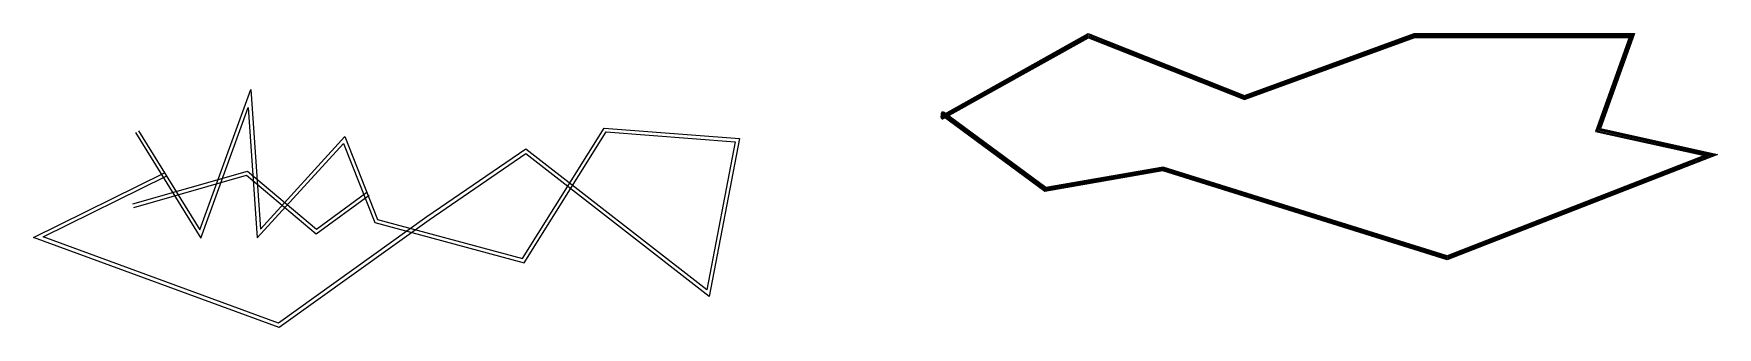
# Model space of a CAD drawing. Header units: millimetres. Extents: x 1515 to 10544, y 978 to 2555.
import ezdxf

# ---------------------------------------------------------------- set-up
doc = ezdxf.new("R2010")
doc.units = ezdxf.units.MM

msp = doc.modelspace()

# ---------------------------------------------------------------- linework, layer by layer
at = {"color": 1}
for p, q in [((6385, 2116.6), (7170.4, 2555.3)), ((7170.4, 2555.3), (8008.1, 2222.7)), ((8008.1, 2222.7), (8918, 2555.3)), ((8918, 2555.3), (10099.7, 2555.3)), ((10099.7, 2555.3), (9916.6, 2045.3)), ((6937.4, 1707.1), (6385, 2116.6)), ((9916.6, 2045.3), (10543.6, 1906.7)), ((10543.6, 1906.7), (9095.5, 1341.2)), ((7569.8, 1818), (6937.4, 1707.1)), ((9095.5, 1341.2), (7569.8, 1818))]:
    msp.add_line(p, q, dxfattribs=at)
at = {"color": 5}
for p, q in [((6387.5, 2112.2), (7170.7, 2549.8)), ((6389.9, 2107.8), (7171.1, 2544.2)), ((6392.3, 2103.5), (7171.5, 2538.7)), ((7170.7, 2549.8), (8008, 2217.3)), ((7171.1, 2544.2), (8008, 2212)), ((7171.5, 2538.7), (8007.9, 2206.6)), ((8007.9, 2206.6), (8920.6, 2540.3)), ((8008, 2217.3), (8918.9, 2550.3)), ((8008, 2212), (8919.8, 2545.3)), ((8918.9, 2550.3), (10092.6, 2550.3)), ((8919.8, 2545.3), (10085.5, 2545.3)), ((8920.6, 2540.3), (10078.4, 2540.3)), ((10078.4, 2540.3), (9896.8, 2034.3)), ((10085.5, 2545.3), (9903.4, 2038)), ((10092.6, 2550.3), (9910, 2041.6)), ((6938.6, 1712.4), (6388, 2120.6)), ((6939.9, 1717.7), (6391, 2124.6)), ((6941.1, 1723), (6394, 2128.6)), ((9896.8, 2034.3), (10492.1, 1902.7)), ((9903.4, 2038), (10509.3, 1904)), ((9910, 2041.6), (10526.4, 1905.3)), ((10492.1, 1902.7), (9095, 1357.1)), ((10509.3, 1904), (9095.2, 1351.8)), ((10526.4, 1905.3), (9095.3, 1346.5)), ((7570.2, 1823.1), (6938.6, 1712.4)), ((7570.5, 1828.2), (6939.9, 1717.7)), ((7570.8, 1833.4), (6941.1, 1723)), ((9095.3, 1346.5), (7570.2, 1823.1)), ((9095.2, 1351.8), (7570.5, 1828.2)), ((9095, 1357.1), (7570.8, 1833.4))]:
    msp.add_line(p, q, dxfattribs=at)
for p, q in [((6389.9, 2107.8), (7171.1, 2544.2)), ((7171.1, 2544.2), (8008, 2212)), ((8008, 2212), (8919.8, 2545.3)), ((8919.8, 2545.3), (10085.5, 2545.3)), ((10085.5, 2545.3), (9903.4, 2038)), ((2406.3, 1502.8), (2679.1, 2255.1)), ((2679.1, 2255.1), (2730.9, 1506.3)), ((2411, 1457.1), (2665.7, 2159.4)), ((2665.7, 2159.4), (2714.2, 1458.2)), ((6939.9, 1717.7), (6391, 2124.6)), ((2061.2, 2023.7), (2411, 1457.1)), ((2078.2, 2034.2), (2406.3, 1502.8)), ((2730.9, 1506.3), (3183.3, 2003.2)), ((3183.3, 2003.2), (3359.4, 1558)), ((4136.5, 1347.5), (4575.1, 2048)), ((4145.6, 1324.3), (4585.6, 2027.2)), ((4575.1, 2048), (5300.3, 1992.8)), ((4585.6, 2027.2), (5276.5, 1974.6)), ((5300.3, 1992.8), (5138, 1143.9)), ((9903.4, 2038), (10509.3, 1904)), ((2714.2, 1458.2), (3176.5, 1966)), ((3176.5, 1966), (3344.5, 1541.3)), ((4154.5, 1934.8), (3624.2, 1570.9)), ((4153.8, 1910), (3635.7, 1554.6)), ((5138, 1143.9), (4153.8, 1910)), ((5124.5, 1179.8), (4154.5, 1934.8)), ((5276.5, 1974.6), (5124.5, 1179.8)), ((10509.3, 1904), (9095.2, 1351.8)), ((1515.2, 1461.4), (2217.4, 1808.8)), ((2047.1, 1640.8), (2661.8, 1816.8)), ((2661.8, 1816.8), (3031.4, 1506.3)), ((7570.5, 1828.2), (6939.9, 1717.7)), ((9095.2, 1351.8), (7570.5, 1828.2)), ((1565.8, 1464.1), (2226.2, 1790.8)), ((2052.6, 1621.6), (2657.1, 1794.7)), ((2657.1, 1794.7), (3030.5, 1480.8)), ((3030.5, 1480.8), (3313.5, 1687.9)), ((3031.4, 1506.3), (3301.7, 1704)), ((3624.2, 1570.9), (2828, 1000.7)), ((3635.7, 1554.6), (2831, 978.3)), ((3344.5, 1541.3), (4145.6, 1324.3)), ((3359.4, 1558), (4136.5, 1347.5)), ((2831, 978.3), (1515.2, 1461.4)), ((2828, 1000.7), (1565.8, 1464.1))]:
    msp.add_line(p, q)
at = {"color": 3}
for p, q in [((6394.8, 2099.1), (7171.8, 2533.2)), ((7171.8, 2533.2), (8007.8, 2201.3)), ((8007.8, 2201.3), (8921.5, 2535.3)), ((8921.5, 2535.3), (10071.3, 2535.3)), ((10071.3, 2535.3), (9890.1, 2030.6)), ((6942.4, 1728.3), (6396.9, 2132.6)), ((9890.1, 2030.6), (10475, 1901.4)), ((10475, 1901.4), (9094.8, 1362.4)), ((7571.2, 1838.5), (6942.4, 1728.3)), ((9094.8, 1362.4), (7571.2, 1838.5))]:
    msp.add_line(p, q, dxfattribs=at)
at = {"color": 1}
for centre, start, end in [((6389.9, 2107.8), 119.18864, 209.18864), ((6391, 2124.6), 143.44827, 233.44827)]:
    msp.add_arc(centre, 10, start, end, dxfattribs=at)
at = {"color": 3}
for centre, start, end in [((6389.9, 2107.8), 209.18864, 299.18864), ((6391, 2124.6), 53.44827, 143.44827)]:
    msp.add_arc(centre, 10, start, end, dxfattribs=at)
at = {"color": 5}
for centre, start, end in [((6389.9, 2107.8), 119.18864, 299.18864), ((6391, 2124.6), 53.44827, 233.44827)]:
    msp.add_arc(centre, 5, start, end, dxfattribs=at)

doc.saveas('drawing.dxf')
